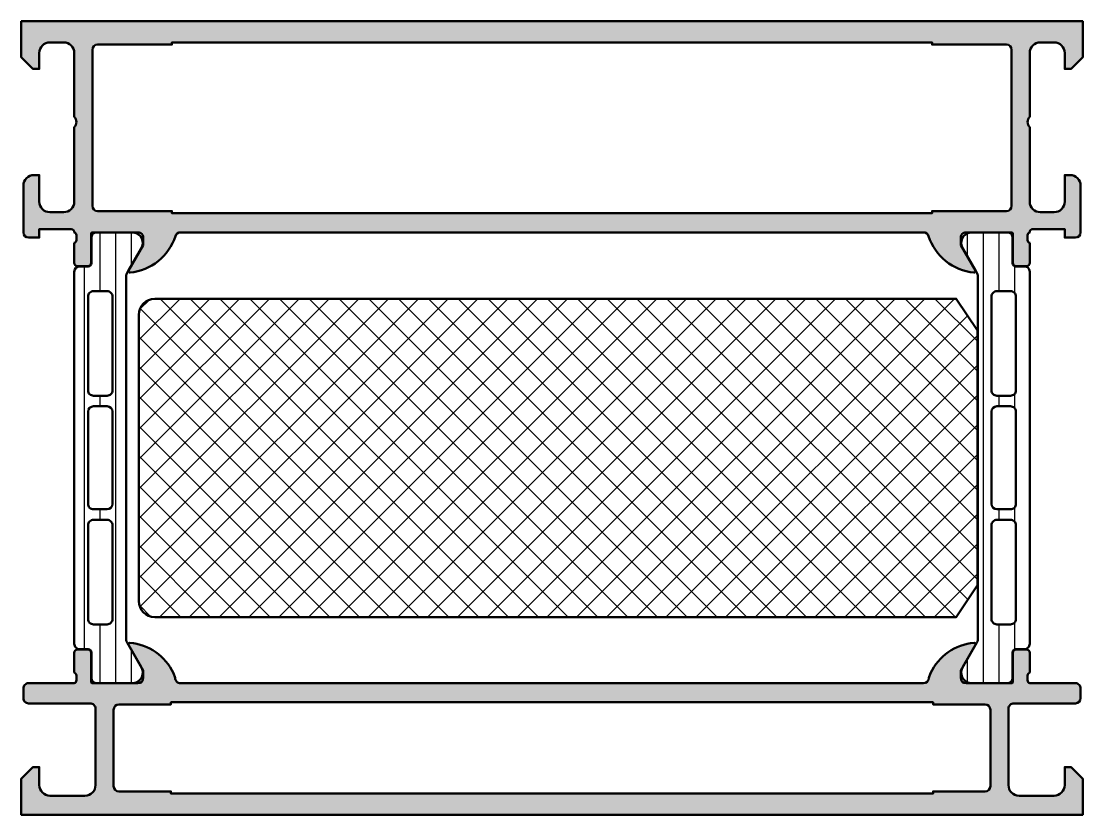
# Model space of a CAD drawing. Extents: x 0 to 100, y 0 to 75.
import ezdxf

# ---------------------------------------------------------------- set-up
doc = ezdxf.new("R2010")
doc.units = 0
for name, color, linetype, lineweight in [('0S-Alu contour', 7, 'Continuous', 50), ('0S-Alu hatch', 252, 'Continuous', 25), ('0S-Plastic contour', 254, 'Continuous', 50), ('0S-Plastic hatch', 253, 'Continuous', 25), ('0S-PT contour', 91, 'Continuous', 50), ('0S-PT hatch', 103, 'Continuous', 25)]:
    doc.layers.add(name, color=color, linetype=linetype, lineweight=lineweight)
pattern_1 = [(90, (0, 0), (-1.4859, 0), [])]

# ---------------------------------------------------------------- blocks, each defined once
blk = doc.blocks.new('356930__68D3CCAA_677F_4BCE_88C1_5AE30EC8CC28_')
at = {"layer": '0S-Alu hatch'}
h = blk.add_hatch(color=256, dxfattribs=at)
edge = h.paths.add_edge_path()
edge.add_line((0.7000015625021007, 10.50000007629569), (6.499999996187401, 10.50000007629568))
edge.add_ellipse((6.500003635544035, 10.00000371565232), major_axis=(-0.4999963606566068, 0), ratio=1, start_angle=179.9995829571355, end_angle=270.00041704258604, ccw=False)
edge.add_line((6.999999996187398, 10.00000007629326), (6.999999996187398, 2.800003128053494))
edge.add_ellipse((5.999980085835261, 2.800022919193985), major_axis=(-1.000019910547977, 0), ratio=1, start_angle=90.00114075643302, end_angle=179.9988660732029, ccw=False)
edge.add_line((5.999999996187397, 1.800003008844214), (2.700012203218653, 1.800003008844214))
edge.add_ellipse((2.699981218687422, 2.799972024316687), major_axis=(-0.9999690159525083, 0), ratio=1, start_angle=-0.0017821679763869724, end_angle=90.00177533787712, ccw=False)
edge.add_line((1.700012203218648, 2.800003128051945), (1.700012203218647, 4.50000007629569))
edge.add_line((1.700012203218647, 4.50000007629569), (1.100006099703023, 4.500000076295692))
edge.add_line((1.100006099703023, 4.500000076295692), (0, 3.400001602174597))
edge.add_line((0, 3.400001602174597), (0, 0))
edge.add_line((0, 0), (100, 0))
edge.add_line((100, 0), (100, 3.400001602174622))
edge.add_line((100, 3.400001602174622), (98.899993900297, 4.500000076295692))
edge.add_line((98.899993900297, 4.500000076295692), (98.29998779678137, 4.500000076295692))
edge.add_line((98.29998779678137, 4.500000076295692), (98.29998779678135, 2.800003128053497))
edge.add_ellipse((97.30001878131262, 2.799972024316661), major_axis=(-0.9999690159524718, 0), ratio=1, start_angle=89.99822466212169, end_angle=180.0017821679764, ccw=False)
edge.add_line((97.29998779678135, 1.800003008844219), (94.00000000381259, 1.800003008844214))
edge.add_ellipse((94.00001991416472, 2.800022919193946), major_axis=(-1.000019910547939, 0), ratio=1, start_angle=0.001133926154409437, end_angle=89.99885924356778, ccw=False)
edge.add_line((93.00000000381262, 2.800003128055048), (93.00000000381257, 10.00000007629567))
edge.add_ellipse((93.49999636445597, 10.00000371565231), major_axis=(-0.4999963606566246, 0), ratio=1, start_angle=-90.0004170425845, end_angle=0.00041704286462618256, ccw=False)
edge.add_line((93.50000000381259, 10.50000007629569), (99.2999984374979, 10.50000007629569))
edge.add_arc((99.2999984374979, 11.00000007629568), 0.4999999999999894, 270.0000000000017, 360)
edge.add_line((99.79999843749788, 11.00000007629568), (99.7999984374979, 11.89999735107603))
edge.add_arc((99.29999843749799, 11.89999735107605), 0.4999999999999148, 0, 90.0000000000016)
edge.add_line((99.29999843749798, 12.39999735107596), (94.99999943749783, 12.39999735107596))
edge.add_ellipse((95.07883588404091, 12.66751794306901), major_axis=(-0.2788950563273729, 0), ratio=1, start_angle=-1.1645893741151099, end_angle=73.5801235804966, ccw=False)
edge.add_line((94.79999843749792, 12.67318635106746), (94.7999984374979, 13.12678035106754))
edge.add_ellipse((95.07886653314102, 13.13244101054464), major_axis=(-0.2789255417371017, 0), ratio=1, start_angle=-73.5754054446466, end_angle=1.1628700728953163, ccw=False)
edge.add_line((94.99999943749788, 13.39998435106754), (94.99999943749798, 15.279995351076))
edge.add_arc((94.6999994374979, 15.27999535107593), 0.3000000000000682, 0, 90.00000000001357)
edge.add_line((94.69999943749781, 15.579995351076), (93.7200251184552, 15.57999535107601))
edge.add_arc((93.72002511845518, 15.27999535107594), 0.3000000000000647, 89.99999999999459, 180)
edge.add_line((93.42002511845511, 15.27999535107594), (93.42002511845511, 12.51999735107593))
edge.add_ellipse((93.30002511845512, 12.51999735107597), major_axis=(-0.1200000000000045, 0), ratio=1, start_angle=89.99999999999329, end_angle=180, ccw=False)
edge.add_line((93.3000251184551, 12.39999735107596), (89.00001469628705, 12.40000498047055))
edge.add_ellipse((89.0000516003608, 12.90004188772827), major_axis=(-0.5000369086195295, 0), ratio=1, start_angle=0.007725746828782576, end_angle=89.99577141679282, ccw=False)
edge.add_line((88.50001469628705, 12.89997446289206), (88.50001469628701, 13.59998666992356))
edge.add_line((88.50001469628701, 13.59998666992356), (89.88825932519335, 16.00452768554864))
edge.add_arc((89.76134133812477, 16.06122768496252), 0.1390074292081912, 335.9275263803922, 446.6162758870213)
edge.add_arc((90.14217463350226, 11.2830054489968), 4.93108674505572, 94.33381609200282, 155.2812228476476)
edge.add_line((85.6629175283182, 13.3450123046892), (85.50001469628695, 12.89997446289245))
edge.add_ellipse((85.00005655322873, 12.89995549123154), major_axis=(-0.4999581434181624, 0), ratio=1, start_angle=90.00654552490943, end_angle=180.002174174278, ccw=False)
edge.add_line((85.00011366892733, 12.39999735107586), (15.0001515182991, 12.39999739111095))
edge.add_ellipse((14.9999434467711, 12.89995549123154), major_axis=(-0.4999581434179812, 0), ratio=1, start_angle=-0.0021741742780250206, end_angle=90.0238452376318, ccw=False)
edge.add_line((14.49998530371307, 12.89997446289306), (14.33708247168176, 13.34501230468923))
edge.add_arc((9.857825366497716, 11.2830054489968), 4.931086745055733, 24.71877715235278, 85.6661839079977)
edge.add_arc((10.23865866187521, 16.06122768496253), 0.1390074292081984, 93.3837241129998, 204.0724736196193)
edge.add_line((10.11174067480665, 16.00452768554863), (11.49998530371298, 13.59998666992357))
edge.add_line((11.49998530371298, 13.59998666992357), (11.49998530371292, 12.8999744628924))
edge.add_ellipse((10.99994839963916, 12.90004188772828), major_axis=(-0.5000369086195344, 0), ratio=1, start_angle=90.00422858320701, end_angle=179.9922742531714, ccw=False)
edge.add_line((10.99998530371291, 12.40000498047055), (6.699974881544872, 12.39999735107598))
edge.add_ellipse((6.699974881544871, 12.51999735107598), major_axis=(-0.1199999999999939, 0), ratio=1, start_angle=0, end_angle=90.0000000000004, ccw=False)
edge.add_line((6.579974881544878, 12.51999735107598), (6.579974881544848, 15.27999535107598))
edge.add_arc((6.279974881544808, 15.27999535107599), 0.3000000000000398, 0, 90.00000000000492)
edge.add_line((6.279974881544783, 15.57999535107603), (5.300000562502142, 15.57999535107602))
edge.add_arc((5.300000562502085, 15.27999535107595), 0.30000000000007, 89.99999999998914, 180)
edge.add_line((5.000000562502015, 15.27999535107595), (5.0000005625021, 13.39998435106757))
edge.add_ellipse((4.921133466858917, 13.13244101054466), major_axis=(-0.2789255417371245, 0), ratio=1, start_angle=178.8371299271026, end_angle=253.5754054446405, ccw=False)
edge.add_line((5.200001562502059, 13.12678035106755), (5.200001562502059, 12.67318635106748))
edge.add_ellipse((4.921164115959047, 12.66751794306904), major_axis=(-0.2788950563274001, 0), ratio=1, start_angle=106.41987641950121, end_angle=181.164589374111, ccw=False)
edge.add_line((5.000000562502123, 12.39999735107597), (0.7000015625020506, 12.39999735107596))
edge.add_arc((0.7000015625020153, 11.89999735107604), 0.4999999999999201, 89.99999999999594, 180)
edge.add_line((0.2000015625020952, 11.89999735107604), (0.2000015625020949, 11.00000007629569))
edge.add_arc((0.7000015625020949, 11.00000007629569), 0.4999999999999999, 180, 270.0000000000007)
edge = h.paths.add_edge_path()
edge.add_line((8.700000282289693, 2.700092391969519), (8.700000282289693, 9.900095062257606))
edge.add_ellipse((9.200000282289693, 9.900095062257606), major_axis=(-0.5, 0), ratio=1, start_angle=270, end_angle=360, ccw=False)
edge.add_line((9.200000282289693, 10.4000950622576), (14.1000018081686, 10.40009506225761))
edge.add_line((14.1000018081686, 10.40009506225761), (14.1000018081686, 10.60009201049979))
edge.add_line((14.1000018081686, 10.60009201049979), (85.89999819183139, 10.60009201049979))
edge.add_line((85.89999819183139, 10.60009201049979), (85.89999819183139, 10.4000950622576))
edge.add_line((85.89999819183139, 10.4000950622576), (90.79999971771032, 10.40009506225762))
edge.add_ellipse((90.7999997177103, 9.900095062257618), major_axis=(-0.5, 0), ratio=1, start_angle=180, end_angle=269.9999999999984, ccw=False)
edge.add_line((91.2999997177103, 9.900095062257618), (91.2999997177103, 2.700092391969509))
edge.add_ellipse((90.7999997177103, 2.700092391969514), major_axis=(-0.4999999999999947, 0), ratio=1, start_angle=90, end_angle=180, ccw=False)
edge.add_line((90.7999997177103, 2.200092391969519), (85.89999819183136, 2.200092391969519))
edge.add_line((85.89999819183136, 2.200092391969519), (85.89999819183139, 2.000095324518042))
edge.add_line((85.89999819183139, 2.000095324518042), (14.1000018081686, 2.000095324518042))
edge.add_line((14.1000018081686, 2.000095324518042), (14.1000018081686, 2.20009239196952))
edge.add_line((14.1000018081686, 2.20009239196952), (9.200000282289691, 2.200092391969518))
edge.add_ellipse((9.200000282289693, 2.700092391969518), major_axis=(-0.5, 0), ratio=1, start_angle=0, end_angle=89.99999999999977, ccw=False)
at = {"layer": '0S-Alu contour', "color": 7}
for points in [[(10.11174067480665, 16.00452768554863), (11.49998530371298, 13.59998666992357), (11.49998530371292, 12.8999744628924)], [(88.50001469628705, 12.89997446289206), (88.50001469628701, 13.59998666992356), (89.88825932519335, 16.00452768554864)], [(5.000000562502015, 15.27999535107595), (5.0000005625021, 13.39998435106757)], [(6.279974881544783, 15.57999535107603), (5.300000562502142, 15.57999535107602)], [(6.579974881544878, 12.51999735107598), (6.579974881544848, 15.27999535107598)], [(93.42002511845511, 15.27999535107594), (93.42002511845511, 12.51999735107593)], [(94.69999943749781, 15.579995351076), (93.7200251184552, 15.57999535107601)], [(94.99999943749788, 13.39998435106754), (94.99999943749798, 15.279995351076)], [(5.200001562502059, 13.12678035106755), (5.200001562502059, 12.67318635106748)], [(14.49998530371307, 12.89997446289306), (14.33708247168176, 13.34501230468923)], [(85.6629175283182, 13.3450123046892), (85.50001469628695, 12.89997446289245)], [(94.79999843749792, 12.67318635106746), (94.7999984374979, 13.12678035106754)], [(5.000000562502123, 12.39999735107597), (0.7000015625020506, 12.39999735107596)], [(10.99998530371291, 12.40000498047055), (6.699974881544872, 12.39999735107598)], [(85.00011366892733, 12.39999735107586), (15.0001515182991, 12.39999739111095)], [(93.3000251184551, 12.39999735107596), (89.00001469628705, 12.40000498047055)], [(99.29999843749798, 12.39999735107596), (94.99999943749783, 12.39999735107596)], [(0.2000015625020952, 11.89999735107604), (0.2000015625020949, 11.00000007629569)], [(99.79999843749788, 11.00000007629568), (99.7999984374979, 11.89999735107603)], [(0.7000015625021007, 10.50000007629569), (6.499999996187401, 10.50000007629568)], [(6.999999996187398, 10.00000007629326), (6.999999996187398, 2.800003128053494)], [(9.200000282289693, 10.4000950622576), (14.1000018081686, 10.40009506225761), (14.1000018081686, 10.60009201049979), (85.89999819183139, 10.60009201049979), (85.89999819183139, 10.4000950622576), (90.79999971771032, 10.40009506225762)], [(93.00000000381262, 2.800003128055048), (93.00000000381257, 10.00000007629567)], [(93.50000000381259, 10.50000007629569), (99.2999984374979, 10.50000007629569)], [(8.700000282289693, 2.700092391969519), (8.700000282289693, 9.900095062257606)], [(91.2999997177103, 9.900095062257618), (91.2999997177103, 2.700092391969509)], [(1.700012203218648, 2.800003128051945), (1.700012203218647, 4.50000007629569), (1.100006099703023, 4.500000076295692), (0, 3.400001602174597), (0, 0), (100, 0), (100, 3.400001602174622), (98.899993900297, 4.500000076295692), (98.29998779678137, 4.500000076295692), (98.29998779678135, 2.800003128053497)], [(90.7999997177103, 2.200092391969519), (85.89999819183136, 2.200092391969519), (85.89999819183139, 2.000095324518042), (14.1000018081686, 2.000095324518042), (14.1000018081686, 2.20009239196952), (9.200000282289691, 2.200092391969518)], [(5.999999996187397, 1.800003008844214), (2.700012203218653, 1.800003008844214)], [(97.29998779678135, 1.800003008844219), (94.00000000381259, 1.800003008844214)]]:
    blk.add_lwpolyline(points, dxfattribs=at)
for centre, radius, start, end in [((10.23865866187521, 16.06122768496253), 0.1390074292081984, 93.3837241129998, 204.0724736196193), ((9.857825366497716, 11.2830054489968), 4.931086745055733, 24.71877715235278, 85.6661839079977), ((90.14217463350226, 11.2830054489968), 4.93108674505572, 94.33381609200282, 155.2812228476476), ((89.76134133812477, 16.06122768496252), 0.1390074292081912, 335.9275263803922, 86.61627588702132), ((5.300000562502085, 15.27999535107595), 0.30000000000007, 89.99999999998914, 180), ((6.279974881544808, 15.27999535107599), 0.3000000000000398, 0, 90.00000000000492), ((93.72002511845518, 15.27999535107594), 0.3000000000000647, 89.99999999999459, 180), ((94.6999994374979, 15.27999535107593), 0.3000000000000682, 0, 90.00000000001357), ((0.7000015625020153, 11.89999735107604), 0.4999999999999201, 89.99999999999594, 180), ((99.29999843749799, 11.89999735107605), 0.4999999999999148, 0, 90.0000000000016), ((0.7000015625020949, 11.00000007629569), 0.4999999999999999, 180, 270.0000000000007), ((99.2999984374979, 11.00000007629568), 0.4999999999999894, 270.0000000000017, 0)]:
    blk.add_arc(centre, radius, start, end, dxfattribs=at)
at = {"layer": '0S-Alu contour', "color": 7, "extrusion": (0, 0, -1)}
for centre, radius, start, end in [((-4.921133466858917, 13.13244101054466), 0.2789255417371245, 106.4245945553595, 181.1628700728975), ((-95.07886653314102, 13.13244101054464), 0.2789255417371017, 358.8371299271047, 73.57540544464666), ((-4.921164115959047, 12.66751794306904), 0.2788950563274001, 178.835410625889, 253.5801235804988), ((-6.699974881544871, 12.51999735107598), 0.1199999999999939, 269.9999999999996, 0), ((-10.99994839963916, 12.90004188772828), 0.5000369086195344, 180.0077257468287, 269.995771416793), ((-14.9999434467711, 12.89995549123154), 0.4999581434179812, 269.9761547623682, 0.0021741742779335), ((-85.00005655322873, 12.89995549123154), 0.4999581434181624, 179.997825825722, 269.9934544750906), ((-89.0000516003608, 12.90004188772827), 0.5000369086195295, 270.0042285832072, 359.9922742531712), ((-93.30002511845512, 12.51999735107597), 0.1200000000000045, 180, 270.0000000000068), ((-95.07883588404091, 12.66751794306901), 0.2788950563273729, 286.4198764195034, 1.164589374115076), ((-6.500003635544035, 10.00000371565232), 0.4999963606566068, 89.99958295741395, 180.0004170428646), ((-9.200000282289693, 9.900095062257606), 0.5, 0, 90), ((-90.7999997177103, 9.900095062257618), 0.5, 90.0000000000016, 180), ((-93.49999636445597, 10.00000371565231), 0.4999963606566246, 359.9995829571354, 90.00041704258453), ((-2.699981218687422, 2.799972024316687), 0.9999690159525083, 269.9982246621229, 0.0017821679763647), ((-5.999980085835261, 2.800022919193985), 1.000019910547977, 180.0011339267972, 269.998859243567), ((-9.200000282289693, 2.700092391969518), 0.5, 270.0000000000002, 0), ((-90.7999997177103, 2.700092391969514), 0.4999999999999947, 180, 270), ((-94.00001991416472, 2.800022919193946), 1.000019910547939, 270.0011407564322, 359.9988660738456), ((-97.30001878131262, 2.799972024316661), 0.9999690159524718, 179.9982178320236, 270.0017753378783)]:
    blk.add_arc(centre, radius, start, end, dxfattribs=at)
blk = doc.blocks.new('284289__1C120A16_DB84_4356_84CA_38A2CCA2F4AC___3230CBAF_307B_4C13_8D7D_8E52F23B5091_')
at = {"layer": '0S-Plastic hatch'}
h = blk.add_hatch(dxfattribs=at)
h.set_pattern_fill('ANSI31', color=256, scale=0.4680000000000001, angle=45, style=0)
h.set_pattern_definition(pattern_1)
edge = h.paths.add_edge_path()
edge.add_line((95.00124670355821, 51.19235248993823), (95.00013401426347, 16.10985913825426))
edge.add_ellipse((94.5001366934036, 16.10987456963859), major_axis=(-0.4999973210979907, 0), ratio=1, start_angle=89.99761772008958, end_angle=179.998231684107, ccw=False)
edge.add_line((94.50011590420092, 15.60987724897279), (93.68978457138601, 15.60990587539097))
edge.add_arc((93.68977370515174, 15.30990587558773), 0.3000000000000112, 89.9979247021193, 179.9979247021014)
edge.add_line((93.3897737053485, 15.30991674182211), (93.39001872592932, 12.9099183484366))
edge.add_ellipse((92.89002274872308, 12.90993381905636), major_axis=(-0.4999959774455817, 0), ratio=1, start_angle=89.9976222209279, end_angle=179.9982271832753, ccw=False)
edge.add_line((92.89000199885318, 12.40993784204133), (89.41346050304733, 12.41006448950543))
edge.add_ellipse((89.55580700392915, 13.39987740897613), major_axis=(-0.9999960709244907, 0), ratio=1, start_angle=-32.72909139772611, end_angle=81.81631665021229, ccw=False)
edge.add_line((88.71457393770886, 13.94054280472665), (90.03312636716527, 16.22415189397603))
edge.add_arc((89.6001227061471, 16.47416755210236), 0.4999999998798427, 329.9979280961216, 359.997864804966)
edge.add_line((90.10012270567977, 16.47414891901062), (90.10120901799714, 50.82841767461062))
edge.add_arc((89.60120901823575, 50.82843526221509), 0.5000000000728235, 359.9979846091216, 389.9979212991341)
edge.add_line((90.03423078994963, 51.07841955231068), (88.71584379216009, 53.36212415356432))
edge.add_ellipse((89.55711602281885, 53.9027286076588), major_axis=(-0.99999607092447, 0), ratio=1, start_angle=-81.82046724598717, end_angle=32.72494080195378, ccw=False)
edge.add_line((89.41484122590464, 54.89255183633522), (92.89138272171049, 54.89242518887113))
edge.add_ellipse((92.89136725109083, 54.39242921166496), major_axis=(-0.4999959774455177, 0), ratio=1, start_angle=179.9976222209286, end_angle=269.99822718330984, ccw=False)
edge.add_line((93.39136322810579, 54.39240846179506), (93.39094434789295, 51.99241009245652))
edge.add_arc((93.69094434769619, 51.99239922622219), 0.299999999999997, 179.9979247021014, 269.9979247021084)
edge.add_line((93.69093348146185, 51.69239922641899), (94.50126481427672, 51.69237060000078))
edge.add_ellipse((94.5012493828925, 51.192373279141), major_axis=(-0.4999973210979126, 0), ratio=1, start_angle=179.9976177199983, end_angle=269.99823168414724, ccw=False)
edge = h.paths.add_edge_path()
edge.add_line((93.70068531567941, 40.00129259298633), (93.70068531567941, 48.85130174825967))
edge.add_arc((93.20070057446853, 48.85130174826489), 0.499984741210902, 0, 90.00000000000651)
edge.add_line((93.20070057446846, 49.35128648947578), (91.90068989331613, 49.3512864894758))
edge.add_arc((91.90068989331608, 48.85127123068678), 0.5000152587890199, 89.99999999999511, 180)
edge.add_line((91.40067463452706, 48.85127123068678), (91.40067463452709, 40.00129259299389))
edge.add_arc((91.90067099517044, 40.00128895363483), 0.4999963606565962, 179.9995829571354, 270.0004170425845)
edge.add_line((91.90067463452706, 39.50129259299148), (93.200668740795, 39.50129259299145))
edge.add_arc((93.20068531359179, 40.0012925948044), 0.5000000020876172, 269.9981008973838, 360)
edge = h.paths.add_edge_path()
edge.add_line((93.70068531567944, 29.30128648947058), (93.70068531567941, 38.00129259298627))
edge.add_arc((93.20068531567946, 38.00129259299152), 0.4999999999999574, 0, 90.00000000000813)
edge.add_line((93.2006853156794, 38.50129259299148), (91.90067463452704, 38.50129259299146))
edge.add_arc((91.90067463452706, 38.00129259299146), 0.5, 90.0000000000016, 180)
edge.add_line((91.40067463452706, 38.00129259299146), (91.40067463452706, 29.30128648947583))
edge.add_arc((91.9006746345271, 29.30128648947583), 0.5000000000000427, 180, 269.9999999988031)
edge.add_line((91.90067463451668, 28.80128648947579), (93.200685315669, 28.8012864894758))
edge.add_arc((93.2006853156794, 29.30128648947581), 0.5000000000000142, 269.999999998808, 360)
edge = h.paths.add_edge_path()
edge.add_line((93.7006853156898, 18.45129259368477), (93.7006853156898, 27.30128649016904))
edge.add_arc((93.2006853135324, 27.30128648829154), 0.5000000021573504, 0, 90.0018990894875)
edge.add_line((93.20066874085018, 27.80128649017424), (91.90067463453742, 27.80128649017424))
edge.add_arc((91.90067099518072, 27.30129012953096), 0.4999963606565251, 89.9995829574057, 180.0004170428646)
edge.add_line((91.40067463453744, 27.3012864901719), (91.40067463453748, 18.45129259369242))
edge.add_arc((91.9006709951809, 18.45128895433335), 0.4999963606566743, 179.9995829571354, 270.0004170425764)
edge.add_line((91.90067463453745, 17.95129259368992), (93.20066874080536, 17.95129259368993))
edge.add_arc((93.20068531360218, 18.45129259550289), 0.5000000020876172, 269.9981008973821, 360)
at = {"layer": '0S-Alu contour', "color": 7}
for points in [[(93.20070057446846, 49.35128648947578), (91.90068989331613, 49.3512864894758)], [(91.40067463452706, 48.85127123068678), (91.40067463452709, 40.00129259299389)], [(93.70068531567941, 40.00129259298633), (93.70068531567941, 48.85130174825967)], [(91.90067463452706, 39.50129259299148), (93.200668740795, 39.50129259299145)], [(91.40067463452706, 38.00129259299146), (91.40067463452706, 29.30128648947583)], [(93.2006853156794, 38.50129259299148), (91.90067463452704, 38.50129259299146)], [(93.70068531567944, 29.30128648947058), (93.70068531567941, 38.00129259298627)], [(91.90067463451668, 28.80128648947579), (93.200685315669, 28.8012864894758)], [(91.40067463453744, 27.3012864901719), (91.40067463453748, 18.45129259369242)], [(93.20066874085018, 27.80128649017424), (91.90067463453742, 27.80128649017424)], [(93.7006853156898, 18.45129259368477), (93.7006853156898, 27.30128649016904)], [(91.90067463453745, 17.95129259368992), (93.20066874080536, 17.95129259368993)]]:
    blk.add_lwpolyline(points, dxfattribs=at)
for centre, radius, start, end in [((91.90068989331608, 48.85127123068678), 0.5000152587890199, 89.99999999999511, 180), ((93.20070057446853, 48.85130174826489), 0.499984741210902, 0, 90.00000000000651), ((91.90067099517044, 40.00128895363483), 0.4999963606565962, 179.9995829571354, 270.0004170425845), ((93.20068531359179, 40.0012925948044), 0.5000000020876172, 269.9981008973838, 0), ((91.90067463452706, 38.00129259299146), 0.5, 90.0000000000016, 180), ((93.20068531567946, 38.00129259299152), 0.4999999999999574, 0, 90.00000000000813), ((91.9006746345271, 29.30128648947583), 0.5000000000000427, 180, 269.9999999988031), ((93.2006853156794, 29.30128648947581), 0.5000000000000142, 269.999999998808, 0), ((91.90067099518072, 27.30129012953096), 0.4999963606565251, 89.9995829574057, 180.0004170428646), ((93.2006853135324, 27.30128648829154), 0.5000000021573504, 0, 90.0018990894875), ((91.9006709951809, 18.45128895433335), 0.4999963606566743, 179.9995829571354, 270.0004170425764), ((93.20068531360218, 18.45129259550289), 0.5000000020876172, 269.9981008973821, 0)]:
    blk.add_arc(centre, radius, start, end, dxfattribs=at)
at = {"layer": '0S-Plastic contour', "color": 7}
for points in [[(89.41484122590464, 54.89255183633522), (92.89138272171049, 54.89242518887113)], [(93.39136322810579, 54.39240846179506), (93.39094434789295, 51.99241009245652)], [(90.03423078994963, 51.07841955231068), (88.71584379216009, 53.36212415356432)], [(93.69093348146185, 51.69239922641899), (94.50126481427672, 51.69237060000078)], [(95.00124670355821, 51.19235248993823), (95.00013401426347, 16.10985913825426)], [(90.10012270567977, 16.47414891901062), (90.10120901799714, 50.82841767461062)], [(88.71457393770886, 13.94054280472665), (90.03312636716527, 16.22415189397603)], [(93.3897737053485, 15.30991674182211), (93.39001872592932, 12.9099183484366)], [(94.50011590420092, 15.60987724897279), (93.68978457138601, 15.60990587539097)], [(92.89000199885318, 12.40993784204133), (89.41346050304733, 12.41006448950543)]]:
    blk.add_lwpolyline(points, dxfattribs=at)
at = {"layer": '0S-Plastic contour', "color": 7, "extrusion": (0, 0, -1)}
for centre, radius, start, end in [((-89.55711602281885, 53.9027286076588), 0.99999607092447, 327.2750591980462, 81.82046724598717), ((-92.89136725109083, 54.39242921166496), 0.4999959774455177, 90.00177281669015, 180.0023777790715), ((-94.5012493828925, 51.192373279141), 0.4999973210979126, 90.00176831585274, 180.0023822800018), ((-94.5001366934036, 16.10987456963859), 0.4999973210979907, 180.001768315893, 270.0023822799104), ((-89.55580700392915, 13.39987740897613), 0.9999960709244907, 278.1836833497877, 32.729091397726), ((-92.89002274872308, 12.90993381905636), 0.4999959774455817, 180.0017728167248, 270.0023777790721)]:
    blk.add_arc(centre, radius, start, end, dxfattribs=at)
at = {"layer": '0S-Plastic contour', "color": 7}
for centre, radius, start, end in [((89.60120901823575, 50.82843526221509), 0.5000000000728235, 359.9979846091216, 29.99792129913412), ((93.69094434769619, 51.99239922622219), 0.299999999999997, 179.9979247021014, 269.9979247021084), ((89.6001227061471, 16.47416755210236), 0.4999999998798427, 329.9979280961216, 359.997864804966), ((93.68977370515174, 15.30990587558773), 0.3000000000000112, 89.9979247021193, 179.9979247021014)]:
    blk.add_arc(centre, radius, start, end, dxfattribs=at)
blk = doc.blocks.new('355990__A5AFB0D1_4939_4E60_8E70_AA11ABA8C611_')
at = {"layer": '0S-PT hatch'}
h = blk.add_hatch(dxfattribs=at)
h.set_pattern_fill('ANSI37', color=256, scale=0.625, angle=90, style=0)
h.set_pattern_definition([(135, (0, 0), (-1.403165018917055, -1.403165018917055), []), (225, (0, 0), (1.403165018917055, -1.403165018917055), [])])
edge = h.paths.add_edge_path()
edge.add_arc((12.57629432531668, 47.13998123712081), 1.500000000000056, 90.0000000000016, 180)
edge.add_line((11.07629432531662, 47.13998123712081), (11.07629432531662, 20.13998123712091))
edge.add_arc((12.5762943253167, 20.13998123712095), 1.500000000000039, 180, 269.9999999999976)
edge.add_line((12.57629432531664, 18.63998123712091), (88.07629432531664, 18.63998123712091))
edge.add_line((88.07629432531664, 18.63998123712091), (90.07629432531662, 21.63998123712091))
edge.add_line((90.07629432531662, 21.63998123712091), (90.07629432531662, 45.63998123712091))
edge.add_line((90.07629432531662, 45.63998123712091), (88.07629432531664, 48.6399812371209))
edge.add_line((88.07629432531664, 48.6399812371209), (12.57629432531664, 48.63998123712087))
at = {"layer": '0S-PT contour', "color": 7}
for points in [[(12.57629432531664, 18.63998123712091), (88.07629432531664, 18.63998123712091), (90.07629432531662, 21.63998123712091), (90.07629432531662, 45.63998123712091), (88.07629432531664, 48.6399812371209), (12.57629432531664, 48.63998123712087)], [(11.07629432531662, 47.13998123712081), (11.07629432531662, 20.13998123712091)]]:
    blk.add_lwpolyline(points, dxfattribs=at)
for centre, radius, start, end in [((12.57629432531668, 47.13998123712081), 1.500000000000056, 90.0000000000016, 180), ((12.5762943253167, 20.13998123712095), 1.500000000000039, 180, 269.9999999999976)]:
    blk.add_arc(centre, radius, start, end, dxfattribs=at)
blk = doc.blocks.new('284289__A3E78991_0413_4849_8C13_721192306550___1B63B018_639E_41EC_9EB8_2DA6A3EF4A97_')
at = {"layer": '0S-Plastic hatch'}
h = blk.add_hatch(dxfattribs=at)
h.set_pattern_fill('ANSI31', color=256, scale=0.4680000000000001, angle=45, style=0)
h.set_pattern_definition(pattern_1)
edge = h.paths.add_edge_path()
edge.add_line((4.998753296261073, 51.19235742104144), (4.999865985749884, 16.10985871153906))
edge.add_arc((5.499863306596385, 16.10987456963845), 0.4999973210979817, 180.0018172140356, 270.0020240769152)
edge.add_line((5.499880969904986, 15.60987724885246), (6.310215696802737, 15.60990587540045))
edge.add_ellipse((6.310226294848297, 15.30990587558765), major_axis=(-0.2999999999999987, 0), ratio=1, start_angle=180.0020752978986, end_angle=270.0020240776059, ccw=False)
edge.add_line((6.610226294651504, 15.30991674182204), (6.609981274070682, 12.90991834843885))
edge.add_arc((7.109977251276919, 12.90993381905625), 0.499995977445579, 180.0017728165192, 270.0020872367505)
edge.add_line((7.109995465707159, 12.40993784194244), (10.58653949695266, 12.41006448950531))
edge.add_arc((10.44419299607088, 13.39987740897601), 0.9999960709244797, 278.1836833497854, 392.7290913977269)
edge.add_line((11.28542606229113, 13.94054280472655), (9.966873632834734, 16.22415189397591))
edge.add_ellipse((10.39987729408678, 16.47416755217031), major_axis=(-0.500000000000056, 0), ratio=1, start_angle=0.0018117434855753345, end_angle=30.002071897231076, ccw=False)
edge.add_line((9.899877294336694, 16.4741517417258), (9.898790981943494, 50.82841945178924))
edge.add_ellipse((10.39879098169355, 50.82843526223234), major_axis=(-0.5000000000000331, 0), ratio=1, start_angle=-29.99792130145738, end_angle=0.0018117430832944592, ccw=False)
edge.add_line((9.965769210052857, 51.0784195523091), (11.28415620783988, 53.36212415356413))
edge.add_arc((10.44288397718113, 53.90272860765868), 0.999996070924483, 327.2750591980419, 441.8204672459871)
edge.add_line((10.58515877409534, 54.89255183633511), (7.108614534479016, 54.89242518877858))
edge.add_arc((7.108632748909259, 54.3924292116648), 0.4999959774455592, 90.00208723675075, 180.0100001036723)
edge.add_line((6.608636779079231, 54.392341945), (6.609055647734549, 51.99245158628345))
edge.add_ellipse((6.309055652303852, 51.99239922622207), major_axis=(-0.29999999999999, 0), ratio=1, start_angle=90.0020240765632, end_angle=180.010000035117, ccw=False)
edge.add_line((6.309066250343952, 51.69239922640928), (5.498732953798953, 51.69237059992679))
edge.add_arc((5.498750617107561, 51.19237327914081), 0.4999973210979666, 90.00202407691606, 180.0018172140356)
edge = h.paths.add_edge_path()
edge.add_line((6.299314684320593, 40.00129259298621), (6.299314684320593, 48.85130174825955))
edge.add_ellipse((6.799299425531524, 48.85130174826475), major_axis=(-0.4999847412109304, 0), ratio=1, start_angle=269.9999999999992, end_angle=360, ccw=False)
edge.add_line((6.799299425531531, 49.35128648947568), (8.099310106683875, 49.35128648947568))
edge.add_ellipse((8.099310106683882, 48.85127123068662), major_axis=(-0.5000152587890554, 0), ratio=1, start_angle=180, end_angle=270.0000000000008, ccw=False)
edge.add_line((8.599325365472938, 48.85127123068662), (8.599325365472938, 40.00129259299135))
edge.add_ellipse((8.099329004829613, 40.00128895363467), major_axis=(-0.4999963606565677, 0), ratio=1, start_angle=89.9995829574089, end_angle=180.0004170428646, ccw=False)
edge.add_line((8.099325365472938, 39.50129259299135), (6.79933125920502, 39.50129259299135))
edge.add_ellipse((6.799314686408218, 40.00129259480432), major_axis=(-0.5000000020876287, 0), ratio=1, start_angle=0, end_angle=90.00189910261543, ccw=False)
edge = h.paths.add_edge_path()
edge.add_line((6.299314684320579, 29.30128648947047), (6.299314684320593, 38.00129259298616))
edge.add_ellipse((6.799314684320593, 38.00129259299136), major_axis=(-0.5, 0), ratio=1, start_angle=270, end_angle=360, ccw=False)
edge.add_line((6.799314684320593, 38.50129259299136), (8.099325365472952, 38.50129259299136))
edge.add_ellipse((8.099325365472948, 38.00129259299137), major_axis=(-0.4999999999999858, 0), ratio=1, start_angle=180, end_angle=269.9999999999996, ccw=False)
edge.add_line((8.599325365472934, 38.00129259299137), (8.599325365472938, 29.30128648947048))
edge.add_ellipse((8.099325365472923, 29.30128648947569), major_axis=(-0.5000000000000142, 0), ratio=1, start_angle=90.000000001192, end_angle=180, ccw=False)
edge.add_line((8.099325365483326, 28.80128648947567), (6.799314684330996, 28.80128648947567))
edge.add_ellipse((6.799314684320579, 29.30128648947567), major_axis=(-0.5, 0), ratio=1, start_angle=0, end_angle=90.00000000119371, ccw=False)
edge = h.paths.add_edge_path()
edge.add_line((6.299314684310205, 18.45129259368466), (6.299314684310205, 27.30128649016892))
edge.add_ellipse((6.799314686467511, 27.30128648829147), major_axis=(-0.5000000021573054, 0), ratio=1, start_angle=269.99810091050415, end_angle=360, ccw=False)
edge.add_line((6.799331259149825, 27.80128649017412), (8.099325365462564, 27.80128649017413))
edge.add_ellipse((8.099329004819285, 27.30129012953087), major_axis=(-0.4999963606565109, 0), ratio=1, start_angle=179.9995829571355, end_angle=270.00041704259615, ccw=False)
edge.add_line((8.599325365462551, 27.3012864901718), (8.59932536546255, 18.45129259368982))
edge.add_ellipse((8.099329004819174, 18.45128895433319), major_axis=(-0.499996360656621, 0), ratio=1, start_angle=89.9995829574151, end_angle=180.0004170428646, ccw=False)
edge.add_line((8.09932536546255, 17.95129259368981), (6.799331259194646, 17.95129259368982))
edge.add_ellipse((6.799314686397826, 18.45129259550278), major_axis=(-0.5000000020876216, 0), ratio=1, start_angle=0, end_angle=90.00189910261747, ccw=False)
at = {"layer": '0S-Alu contour', "color": 7}
for points in [[(6.799299425531531, 49.35128648947568), (8.099310106683875, 49.35128648947568)], [(6.299314684320593, 40.00129259298621), (6.299314684320593, 48.85130174825955)], [(8.599325365472938, 48.85127123068662), (8.599325365472938, 40.00129259299135)], [(8.099325365472938, 39.50129259299135), (6.79933125920502, 39.50129259299135)], [(6.299314684320579, 29.30128648947047), (6.299314684320593, 38.00129259298616)], [(6.799314684320593, 38.50129259299136), (8.099325365472952, 38.50129259299136)], [(8.599325365472934, 38.00129259299137), (8.599325365472938, 29.30128648947048)], [(8.099325365483326, 28.80128648947567), (6.799314684330996, 28.80128648947567)], [(6.299314684310205, 18.45129259368466), (6.299314684310205, 27.30128649016892)], [(6.799331259149825, 27.80128649017412), (8.099325365462564, 27.80128649017413)], [(8.599325365462551, 27.3012864901718), (8.59932536546255, 18.45129259368982)], [(8.09932536546255, 17.95129259368981), (6.799331259194646, 17.95129259368982)]]:
    blk.add_lwpolyline(points, dxfattribs=at)
at = {"layer": '0S-Alu contour', "color": 7, "extrusion": (0, 0, -1)}
for centre, radius, start, end in [((-6.799299425531524, 48.85130174826475), 0.4999847412109304, 0, 90.00000000000081), ((-8.099310106683882, 48.85127123068662), 0.5000152587890554, 89.9999999999992, 180), ((-6.799314686408218, 40.00129259480432), 0.5000000020876287, 269.9981008973846, 0), ((-8.099329004829613, 40.00128895363467), 0.4999963606565677, 179.9995829571354, 270.0004170425911), ((-6.799314684320593, 38.00129259299136), 0.5, 0, 90), ((-8.099325365472948, 38.00129259299137), 0.4999999999999858, 90.0000000000004, 180), ((-6.799314684320579, 29.30128648947567), 0.5, 269.9999999988063, 0), ((-8.099325365472923, 29.30128648947569), 0.5000000000000142, 180, 269.999999998808), ((-6.799314686467511, 27.30128648829147), 0.5000000021573054, 0, 90.00189908949582), ((-8.099329004819285, 27.30129012953087), 0.4999963606565109, 89.99958295740387, 180.0004170428646), ((-6.799314686397826, 18.45129259550278), 0.5000000020876216, 269.9981008973825, 0), ((-8.099329004819174, 18.45128895433319), 0.499996360656621, 179.9995829571354, 270.0004170425849)]:
    blk.add_arc(centre, radius, start, end, dxfattribs=at)
at = {"layer": '0S-Plastic contour', "color": 7}
for points in [[(6.608636779079231, 54.392341945), (6.609055647734549, 51.99245158628345)], [(10.58515877409534, 54.89255183633511), (7.108614534479016, 54.89242518877858)], [(9.965769210052857, 51.0784195523091), (11.28415620783988, 53.36212415356413)], [(4.998753296261073, 51.19235742104144), (4.999865985749884, 16.10985871153906)], [(6.309066250343952, 51.69239922640928), (5.498732953798953, 51.69237059992679)], [(9.899877294336694, 16.4741517417258), (9.898790981943494, 50.82841945178923)], [(11.28542606229113, 13.94054280472655), (9.966873632834734, 16.22415189397591)], [(5.499880969904986, 15.60987724885246), (6.310215696802737, 15.60990587540045)], [(6.610226294651504, 15.30991674182204), (6.609981274070682, 12.90991834843885)], [(7.109995465707159, 12.40993784194244), (10.58653949695266, 12.41006448950531)]]:
    blk.add_lwpolyline(points, dxfattribs=at)
for centre, radius, start, end in [((7.108632748909259, 54.3924292116648), 0.4999959774455592, 90.00208723675075, 180.0100001036723), ((10.44288397718113, 53.90272860765868), 0.999996070924483, 327.2750591980419, 81.82046724598716), ((5.498750617107561, 51.19237327914081), 0.4999973210979666, 90.00202407691606, 180.0018172140356), ((5.499863306596385, 16.10987456963845), 0.4999973210979817, 180.0018172140356, 270.0020240769152), ((10.44419299607088, 13.39987740897601), 0.9999960709244797, 278.1836833497854, 32.72909139772688), ((7.109977251276919, 12.90993381905625), 0.499995977445579, 180.0017728165192, 270.0020872367505)]:
    blk.add_arc(centre, radius, start, end, dxfattribs=at)
at = {"layer": '0S-Plastic contour', "color": 7, "extrusion": (0, 0, -1)}
for centre, radius, start, end in [((-6.309055652303852, 51.99239922622207), 0.29999999999999, 179.989999964883, 269.9979759234368), ((-10.39879098169355, 50.82843526223234), 0.5000000000000331, 359.9981882569167, 29.99792130145753), ((-10.39987729408678, 16.47416755217031), 0.500000000000056, 329.997928102769, 359.9981882565144), ((-6.310226294848297, 15.30990587558765), 0.2999999999999987, 89.99797592239412, 179.9979247021014)]:
    blk.add_arc(centre, radius, start, end, dxfattribs=at)
blk = doc.blocks.new('345300__B018EE99_7C00_4530_B17C_921087F44BEC_')
at = {"layer": '0S-Alu hatch'}
h = blk.add_hatch(color=256, dxfattribs=at)
edge = h.paths.add_edge_path()
edge.add_line((0, 74.8), (0, 71.39999847412109))
edge.add_line((0, 71.39999847412109), (1.099975585937499, 70.3))
edge.add_line((1.099975585937499, 70.3), (1.699981689453125, 70.3))
edge.add_line((1.699981689453125, 70.3), (1.699981689453125, 71.80000381469726))
edge.add_ellipse((2.700020083351652, 71.79996542079874), major_axis=(-1.000038394635544, 0), ratio=1, start_angle=270.00219972388766, end_angle=359.99780027593476, ccw=False)
edge.add_line((2.699981689453124, 72.80000381469726), (4, 72.80000381469726))
edge.add_ellipse((3.999954428526582, 71.79995824322384), major_axis=(-1.000045572511753, 0), ratio=1, start_angle=180.0026109341762, end_angle=269.9973890658929, ccw=False)
edge.add_line((5, 71.80000381469847), (5, 65.8))
edge.add_ellipse((4.474877689036593, 65.3), major_axis=(-0.7250885749145058, 0), ratio=1, start_angle=136.4038464693323, end_angle=223.5961535306677, ccw=False)
edge.add_line((5, 64.8), (5, 57.8))
edge.add_ellipse((3.999972998484608, 57.80002700151539), major_axis=(-1.000027001879922, 0), ratio=1, start_angle=90.00154703110047, end_angle=179.9984529689852, ccw=False)
edge.add_line((4.000000000000011, 56.79999999999999), (2.699981689453126, 56.79999999999999))
edge.add_ellipse((2.700001512600947, 57.80001982314782), major_axis=(-1.000019823344298, 0), ratio=1, start_angle=0.0011357599706229848, end_angle=89.99886423980769, ccw=False)
edge.add_line((1.699981689453125, 57.80000000000387), (1.699981689453124, 60.3))
edge.add_line((1.699981689453124, 60.3), (1.199981689453125, 60.3))
edge.add_arc((1.200016055021648, 59.29996563443147), 1.000034366158999, 90.00196893437263, 179.9980310656152)
edge.add_line((0.1999816894531252, 59.30000000000021), (0.199981689453125, 54.89999084472657))
edge.add_arc((0.6999844303207299, 54.89999358559417), 0.5000027408751199, 180.0003140784807, 269.999685921431)
edge.add_line((0.6999816894531359, 54.39999084472656), (1.699981689453125, 54.39999084472656))
edge.add_line((1.699981689453125, 54.39999084472656), (1.700164794921875, 55.19971923828125))
edge.add_line((1.700164794921875, 55.19971923828125), (4.70000000000001, 55.19971923828125))
edge.add_ellipse((4.700000000000017, 54.89895200014774), major_axis=(-0.3007672381335098, 0), ratio=1, start_angle=180, end_angle=270.0000000000012, ccw=False)
edge.add_ellipse((4.922233221718811, 54.63245766302172), major_axis=(-0.2778251670645693, 0), ratio=1, start_angle=178.8354106259063, end_angle=253.5801235805047, ccw=False)
edge.add_line((5.200001000000003, 54.62681100000851), (5.200001000000003, 54.17321700000851))
edge.add_ellipse((4.92113290435683, 54.16755634053145), major_axis=(-0.2789255417371551, 0), ratio=1, start_angle=106.4245945553557, end_angle=181.1628700728881, ccw=False)
edge.add_line((5.000000000000004, 53.9000130000085), (5.000000000000004, 52.02000199999999))
edge.add_arc((5.300000000000004, 52.020002), 0.3000000000000007, 180, 270.0000000000003)
edge.add_line((5.300000000000006, 51.72000199999999), (6.279974319042787, 51.72000199999999))
edge.add_arc((6.279974319042787, 52.020002), 0.3000000000000043, 270, 360)
edge.add_line((6.579974319042791, 52.020002), (6.579974319042789, 54.78))
edge.add_ellipse((6.699974319042786, 54.78), major_axis=(-0.1199999999999965, 0), ratio=1, start_angle=269.99999999999704, end_angle=360, ccw=False)
edge.add_line((6.699974319042792, 54.9), (11, 54.9))
edge.add_ellipse((11, 54.40000000000001), major_axis=(-0.4999999999999929, 0), ratio=1, start_angle=180, end_angle=270.0000000000004, ccw=False)
edge.add_line((11.5, 54.4), (11.5, 53.7))
edge.add_line((11.5, 53.7), (10.11850454237763, 51.30717967697245))
edge.add_arc((10.23811978464829, 51.23811978464829), 0.1381197846482984, 149.9999999999973, 275.6225775507932)
edge.add_arc((9.76177675882625, 56.07660886184792), 5.000000000000103, 275.6225775507928, 342.251583643929)
edge.add_ellipse((15.00000000000006, 54.40000000000008), major_axis=(-0.4999999999999062, 0), ratio=1, start_angle=270.00000000000614, end_angle=342.25158364393565, ccw=False)
edge.add_line((15, 54.89999999999999), (85, 54.89999999999999))
edge.add_ellipse((84.99999999999999, 54.3999999999999), major_axis=(-0.5000000000000853, 0), ratio=1, start_angle=197.748416356065, end_angle=269.99999999999676, ccw=False)
edge.add_arc((90.23822324117373, 56.07660886184769), 4.999999999999855, 197.7484163560704, 264.377422449207)
edge.add_arc((89.76188021535168, 51.23811978464832), 0.1381197846483071, 264.3774224492107, 390.0000000000033)
edge.add_line((89.88149545762235, 51.30717967697248), (88.49999999999999, 53.7))
edge.add_line((88.49999999999999, 53.7), (88.49999999999999, 54.39999999999998))
edge.add_ellipse((88.99999999999999, 54.4), major_axis=(-0.4999999999999858, 0), ratio=1, start_angle=269.9999999999984, end_angle=360, ccw=False)
edge.add_line((89, 54.89999999999999), (93.3000256809572, 54.90000000000001))
edge.add_ellipse((93.3000256809572, 54.77999999999997), major_axis=(-0.1200000000000259, 0), ratio=1, start_angle=180, end_angle=270, ccw=False)
edge.add_line((93.42002568095722, 54.77999999999998), (93.4200256809572, 52.02000199999999))
edge.add_arc((93.7200256809572, 52.020002), 0.3000000000000114, 180, 270.0000000000027)
edge.add_line((93.7200256809572, 51.72000199999999), (94.69999999999997, 51.72000199999999))
edge.add_arc((94.69999999999997, 52.02000200000001), 0.3000000000000256, 270.0000000000027, 360)
edge.add_line((95, 52.02000200000001), (95, 53.90001300000851))
edge.add_ellipse((95.07886709564318, 54.16755634053146), major_axis=(-0.2789255417371599, 0), ratio=1, start_angle=-1.1628700728833792, end_angle=73.57540544464422, ccw=False)
edge.add_line((94.79999900000001, 54.17321700000851), (94.79999899999999, 54.6268110000085))
edge.add_ellipse((95.0788364465431, 54.63247940800684), major_axis=(-0.278895056327494, 0), ratio=1, start_angle=-73.58012358050053, end_angle=1.164589374090724, ccw=False)
edge.add_line((95, 54.90000000000001), (94.99891939676233, 55.00043853445312))
edge.add_ellipse((95.28150676976165, 54.89971923828121), major_axis=(-0.300000000000046, 0), ratio=1, start_angle=269.99999999999187, end_angle=340.3830049764315, ccw=False)
edge.add_line((95.2815067697617, 55.19971923828125), (98.29980468750001, 55.19971923828125))
edge.add_line((98.29980468750001, 55.19971923828125), (98.29998779296874, 54.39999084472656))
edge.add_line((98.29998779296874, 54.39999084472656), (99.29998779296875, 54.39999084472656))
edge.add_arc((99.29998505210116, 54.89999358559416), 0.5000027408750986, 270.0003140785681, 359.9996859215192)
edge.add_line((99.79998779296876, 54.89999084472732), (99.79998779296876, 59.29999999999999))
edge.add_arc((98.79995342740018, 59.29996563443143), 1.000034366159037, 0.0019689340145208, 89.99803106562733)
edge.add_line((98.79998779296871, 60.3), (98.29998779296876, 60.3))
edge.add_line((98.29998779296876, 60.3), (98.29998779296875, 57.79999999999998))
edge.add_ellipse((97.29996796982093, 57.80001982314783), major_axis=(-1.000019823344312, 0), ratio=1, start_angle=90.00113576019328, end_angle=179.9988642393878, ccw=False)
edge.add_line((97.29998779296876, 56.79999999999999), (95.99996948242188, 56.79999999999999))
edge.add_ellipse((95.99999648393727, 57.80002700151539), major_axis=(-1.000027001879929, 0), ratio=1, start_angle=0.0015470310149794386, end_angle=89.9984529689001, ccw=False)
edge.add_line((94.99996948242188, 57.80000000000148), (94.99996948242188, 64.8))
edge.add_ellipse((95.52509179338529, 65.3), major_axis=(-0.725088574914509, 0), ratio=1, start_angle=-43.59615353066738, end_angle=43.59615353066738, ccw=False)
edge.add_line((94.99996948242188, 65.8), (94.99996948242186, 71.80000381469723))
edge.add_ellipse((96.0000150538953, 71.79995824322383), major_axis=(-1.000045572511768, 0), ratio=1, start_angle=270.00261093410813, end_angle=359.9973890658238, ccw=False)
edge.add_line((95.99996948242186, 72.80000381469726), (97.29998779296876, 72.80000381469726))
edge.add_ellipse((97.29994939907019, 71.79996542079873), major_axis=(-1.000038394635552, 0), ratio=1, start_angle=180.0021997237339, end_angle=269.9978002761103, ccw=False)
edge.add_line((98.29998779296872, 71.80000381469459), (98.29998779296872, 70.3))
edge.add_line((98.29998779296872, 70.3), (98.89999389648439, 70.3))
edge.add_line((98.89999389648439, 70.3), (99.99996948242186, 71.39999847412108))
edge.add_line((99.99996948242186, 71.39999847412108), (99.9999694824219, 74.8))
edge.add_line((99.9999694824219, 74.8), (0, 74.8))
edge = h.paths.add_edge_path()
edge.add_ellipse((7.199993356236531, 72.09998757027714), major_axis=(-0.5000078521477956, 0), ratio=1, start_angle=270.00089976866235, end_angle=359.99910023153274, ccw=False)
edge.add_line((7.19998550415039, 72.59999542236328), (14.19998550415039, 72.59999542236328))
edge.add_line((14.19998550415039, 72.59999542236328), (14.19998550415039, 72.79999237060547))
edge.add_line((14.19998550415039, 72.79999237060547), (85.79998779296874, 72.79999237060547))
edge.add_line((85.79998779296874, 72.79999237060547), (85.79998779296872, 72.59999542236328))
edge.add_line((85.79998779296872, 72.59999542236328), (92.79998779296876, 72.59999542236328))
edge.add_ellipse((92.7999799408826, 72.09998757027714), major_axis=(-0.5000078521477965, 0), ratio=1, start_angle=180.0008997684673, end_angle=269.99910023133594, ccw=False)
edge.add_line((93.29998779296875, 72.09999542236157), (93.29998779296875, 57.39999084473132))
edge.add_ellipse((92.79998313913988, 57.39999549855543), major_axis=(-0.5000046538505251, 0), ratio=1, start_angle=90.00053328454169, end_angle=179.9994667160038, ccw=False)
edge.add_line((92.79998779296875, 56.89999084472656), (85.79998779296872, 56.89999084472656))
edge.add_line((85.79998779296872, 56.89999084472656), (85.79998779296874, 56.69999389648437))
edge.add_line((85.79998779296874, 56.69999389648437), (14.19998550415039, 56.69999389648437))
edge.add_line((14.19998550415039, 56.69999389648437), (14.19998550415039, 56.89999084472656))
edge.add_line((14.19998550415039, 56.89999084472656), (7.19998550415039, 56.89999084472656))
edge.add_ellipse((7.199990157979264, 57.39999549855543), major_axis=(-0.5000046538505313, 0), ratio=1, start_angle=0.0005332839962761682, end_angle=89.99946671545769, ccw=False)
edge.add_line((6.69998550415039, 57.39999084473133), (6.69998550415039, 72.09999542236157))
at = {"layer": '0S-Alu contour', "color": 7}
for points in [[(0, 74.8), (0, 71.39999847412109), (1.099975585937499, 70.3), (1.699981689453125, 70.3), (1.699981689453125, 71.80000381469726)], [(98.29998779296872, 71.80000381469459), (98.29998779296872, 70.3), (98.89999389648439, 70.3), (99.99996948242186, 71.39999847412108), (99.9999694824219, 74.8), (0, 74.8)], [(2.699981689453124, 72.80000381469726), (4, 72.80000381469726)], [(6.69998550415039, 57.39999084473133), (6.69998550415039, 72.09999542236157)], [(7.19998550415039, 72.59999542236328), (14.19998550415039, 72.59999542236328), (14.19998550415039, 72.79999237060547), (85.79998779296874, 72.79999237060547), (85.79998779296872, 72.59999542236328), (92.79998779296876, 72.59999542236328)], [(93.29998779296875, 72.09999542236157), (93.29998779296875, 57.39999084473132)], [(95.99996948242186, 72.80000381469726), (97.29998779296876, 72.80000381469726)], [(5, 71.80000381469847), (5, 65.8)], [(94.99996948242188, 65.8), (94.99996948242186, 71.80000381469723)], [(5, 64.8), (5, 57.8)], [(94.99996948242188, 57.80000000000148), (94.99996948242188, 64.8)], [(1.699981689453125, 57.80000000000387), (1.699981689453124, 60.3), (1.199981689453125, 60.3)], [(98.79998779296871, 60.3), (98.29998779296876, 60.3), (98.29998779296875, 57.79999999999998)], [(0.1999816894531252, 59.30000000000021), (0.199981689453125, 54.89999084472657)], [(99.79998779296876, 54.89999084472732), (99.79998779296876, 59.29999999999999)], [(4.000000000000011, 56.79999999999999), (2.699981689453126, 56.79999999999999)], [(92.79998779296875, 56.89999084472656), (85.79998779296872, 56.89999084472656), (85.79998779296874, 56.69999389648437), (14.19998550415039, 56.69999389648437), (14.19998550415039, 56.89999084472656), (7.19998550415039, 56.89999084472656)], [(97.29998779296876, 56.79999999999999), (95.99996948242188, 56.79999999999999)], [(0.6999816894531359, 54.39999084472656), (1.699981689453125, 54.39999084472656), (1.700164794921875, 55.19971923828125), (4.70000000000001, 55.19971923828125)], [(95, 54.90000000000001), (94.99891939676233, 55.00043853445312)], [(95.2815067697617, 55.19971923828125), (98.29980468750001, 55.19971923828125), (98.29998779296874, 54.39999084472656), (99.29998779296875, 54.39999084472656)], [(5.200001000000003, 54.62681100000851), (5.200001000000003, 54.17321700000851)], [(6.579974319042791, 52.020002), (6.579974319042789, 54.78)], [(6.699974319042792, 54.9), (11, 54.9)], [(11.5, 54.4), (11.5, 53.7), (10.11850454237763, 51.30717967697245)], [(15, 54.89999999999999), (85, 54.89999999999999)], [(89.88149545762235, 51.30717967697248), (88.49999999999999, 53.7), (88.49999999999999, 54.39999999999998)], [(89, 54.89999999999999), (93.3000256809572, 54.90000000000001)], [(93.42002568095722, 54.77999999999998), (93.4200256809572, 52.02000199999999)], [(94.79999900000001, 54.17321700000851), (94.79999899999999, 54.6268110000085)], [(5.000000000000004, 53.9000130000085), (5.000000000000004, 52.02000199999999)], [(95, 52.02000200000001), (95, 53.90001300000851)], [(5.300000000000006, 51.72000199999999), (6.279974319042787, 51.72000199999999)], [(93.7200256809572, 51.72000199999999), (94.69999999999997, 51.72000199999999)]]:
    blk.add_lwpolyline(points, dxfattribs=at)
at = {"layer": '0S-Alu contour', "color": 7, "extrusion": (0, 0, -1)}
for centre, radius, start, end in [((-2.700020083351652, 71.79996542079874), 1.000038394635544, 0.0021997240652303, 89.99780027611237), ((-3.999954428526582, 71.79995824322384), 1.000045572511753, 90.00261093410712, 179.9973890658238), ((-7.199993356236531, 72.09998757027714), 0.5000078521477956, 0.0008997684672687, 89.99910023133766), ((-92.7999799408826, 72.09998757027714), 0.5000078521477965, 90.00089976866407, 179.9991002315327), ((-96.0000150538953, 71.79995824322383), 1.000045572511768, 0.0026109341761524, 89.99738906589187), ((-97.29994939907019, 71.79996542079873), 1.000038394635552, 90.0021997238897, 179.9978002762661), ((-4.474877689036593, 65.3), 0.7250885749145058, 136.4038464693323, 223.5961535306677), ((-95.52509179338529, 65.3), 0.725088574914509, 316.4038464693326, 43.59615353066742), ((-2.700001512600947, 57.80001982314782), 1.000019823344298, 270.0011357601924, 359.9988642400294), ((-3.999972998484608, 57.80002700151539), 1.000027001879922, 180.0015470310149, 269.9984529688995), ((-7.199990157979264, 57.39999549855543), 0.5000046538505313, 270.0005332845424, 359.9994667160037), ((-92.79998313913988, 57.39999549855543), 0.5000046538505251, 180.0005332839962, 269.9994667154583), ((-95.99999648393727, 57.80002700151539), 1.000027001879929, 270.0015470310999, 359.998452968985), ((-97.29996796982093, 57.80001982314783), 1.000019823344312, 180.0011357606123, 269.9988642398067), ((-4.700000000000017, 54.89895200014774), 0.3007672381335098, 89.99999999999882, 180), ((-95.28150676976165, 54.89971923828121), 0.300000000000046, 19.61699502356849, 90.00000000000813), ((-4.92113290435683, 54.16755634053145), 0.2789255417371551, 178.8371299271119, 253.5754054446443), ((-4.922233221718811, 54.63245766302172), 0.2778251670645694, 106.4198764194953, 181.1645893740938), ((-6.699974319042786, 54.78), 0.1199999999999965, 0, 90.00000000000296), ((-11, 54.40000000000001), 0.4999999999999929, 89.99999999999959, 180), ((-15.00000000000006, 54.40000000000008), 0.4999999999999062, 17.74841635606434, 89.99999999999388), ((-84.99999999999999, 54.3999999999999), 0.5000000000000853, 90.00000000000325, 162.251583643935), ((-88.99999999999999, 54.4), 0.4999999999999858, 0, 90.0000000000016), ((-93.3000256809572, 54.77999999999997), 0.1200000000000259, 90, 180), ((-95.0788364465431, 54.63247940800684), 0.278895056327494, 358.8354106259093, 73.58012358050054), ((-95.07886709564318, 54.16755634053146), 0.2789255417371599, 286.4245945553559, 1.162870072883403)]:
    blk.add_arc(centre, radius, start, end, dxfattribs=at)
at = {"layer": '0S-Alu contour', "color": 7}
for centre, radius, start, end in [((1.200016055021648, 59.29996563443147), 1.000034366158999, 90.00196893437263, 179.9980310656152), ((98.79995342740018, 59.29996563443143), 1.000034366159037, 0.0019689340145208, 89.99803106562733), ((0.6999844303207299, 54.89999358559417), 0.5000027408751199, 180.0003140784807, 269.999685921431), ((9.76177675882625, 56.07660886184792), 5.000000000000103, 275.6225775507928, 342.251583643929), ((90.23822324117373, 56.07660886184769), 4.999999999999855, 197.7484163560704, 264.377422449207), ((99.29998505210116, 54.89999358559416), 0.5000027408750986, 270.0003140785681, 359.9996859215192), ((5.300000000000004, 52.020002), 0.3000000000000007, 180, 270.0000000000003), ((6.279974319042787, 52.020002), 0.3000000000000043, 270, 0), ((93.7200256809572, 52.020002), 0.3000000000000114, 180, 270.0000000000027), ((94.69999999999997, 52.02000200000001), 0.3000000000000256, 270.0000000000027, 0), ((10.23811978464829, 51.23811978464829), 0.1381197846482984, 149.9999999999973, 275.6225775507932), ((89.76188021535168, 51.23811978464832), 0.1381197846483071, 264.3774224492107, 30.00000000000334)]:
    blk.add_arc(centre, radius, start, end, dxfattribs=at)
blk = doc.blocks.new('355990__1457348E_D369_41C4_A815_E0F79161BE74_')
at = {"layer": '0S-Alu contour', "color": 7}
for name in ['345300__B018EE99_7C00_4530_B17C_921087F44BEC_', '356930__68D3CCAA_677F_4BCE_88C1_5AE30EC8CC28_']:
    blk.add_blockref(name, (0, 0), dxfattribs=at)
at = {"layer": '0S-Plastic contour', "color": 7}
for name in ['284289__A3E78991_0413_4849_8C13_721192306550___1B63B018_639E_41EC_9EB8_2DA6A3EF4A97_', '284289__1C120A16_DB84_4356_84CA_38A2CCA2F4AC___3230CBAF_307B_4C13_8D7D_8E52F23B5091_']:
    blk.add_blockref(name, (0, 0), dxfattribs=at)
at = {"layer": '0S-PT contour', "color": 7}
blk.add_blockref('355990__A5AFB0D1_4939_4E60_8E70_AA11ABA8C611_', (0, 0), dxfattribs=at)

msp = doc.modelspace()

# ---------------------------------------------------------------- block references
at = {"layer": '0S-Alu contour', "color": 7}
msp.add_blockref('355990__1457348E_D369_41C4_A815_E0F79161BE74_', (0, 0), dxfattribs=at)

doc.saveas('drawing.dxf')
